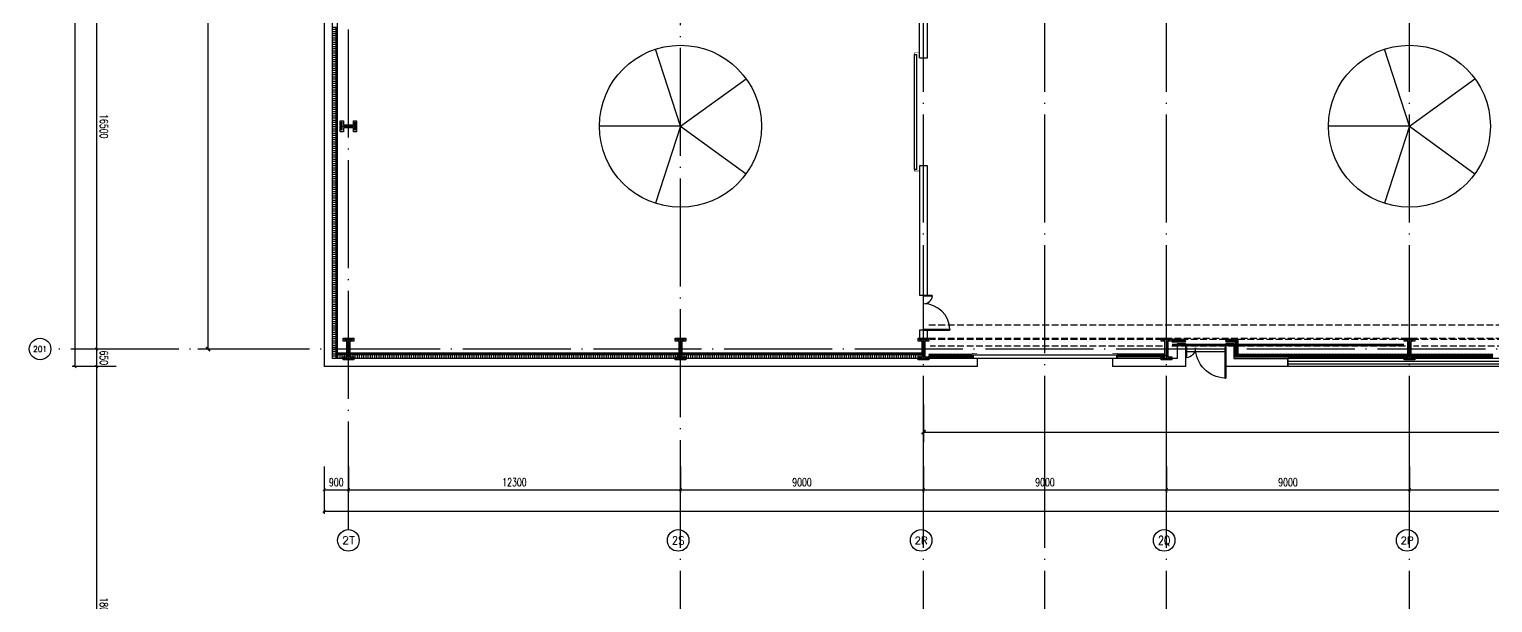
# Model space of a CAD drawing. Extents: x -555607 to 460190, y 498714 to 1664455.
# Drawn here: x -296975 to -242769, y 630673 to 651913 of the extents above; entities that cross this region are included whole.
import ezdxf
from ezdxf.enums import TextEntityAlignment as Align

# ---------------------------------------------------------------- set-up
doc = ezdxf.new("R2010")
doc.units = 0
doc.header["$LTSCALE"] = 1000
doc.header["$MEASUREMENT"] = 0
for name, pattern in [('10平面$0$DASH', [0.35, 0.25, -0.1]), ('CENTER', [2, 1.25, -0.25, 0.25, -0.25]), ('DASH', [0.35, 0.25, -0.1]), ('DOTE', [2.42, 2, -0.2, 0.02, -0.2])]:
    doc.linetypes.add(name, pattern=pattern)
doc.layers.get('Defpoints').update_dxf_attribs({"color": 210})
for name, color, linetype in [('10平面$0$WINDOW', 8, 'Continuous'), ('99平面图例外参$0$A-HATCH-2', 251, 'Continuous'), ('A-AXIS-D', 1, 'Continuous'), ('A-AXIS-DOTE', 14, 'DOTE'), ('A-AXIS-DP', 126, 'Continuous'), ('A-HATCH-2', 251, 'Continuous'), ('A-HRAIL', 250, 'Continuous'), ('A-LIN-V', 9, 'Continuous'), ('A-SFCE', 30, 'Continuous'), ('A-WINDOW', 8, 'Continuous'), ('AS-COLN', 6, 'Continuous'), ('AS-WALL', 40, 'Continuous'), ('TH_DIM', 3, 'Continuous'), ('建-窗', 8, 'Continuous')]:
    doc.layers.add(name, color=color, linetype=linetype)
doc.layers.add('柱间支撑', color=6, linetype='CENTER', lineweight=0)
doc.styles.add('_TCH_AXIS', font='COMPLEX', dxfattribs={"bigfont": 'GBCBIG'})
doc.styles.add('_TCH_DIM_T3', font='SIMPLEX', dxfattribs={"width": 0.705882, "bigfont": 'GBCBIG'})
doc.styles.add('图框宋体', font='', dxfattribs={"width": 0.75})
doc.styles.get('图框宋体').set_extended_font_data('SimSun')
doc.dimstyles.new('_TCH_ARCH&&100', dxfattribs={"dimtxt": 297.5, "dimasz": 100, "dimexe": 100, "dimexo": 100, "dimgap": 126.25, "dimtad": 1, "dimdec": 0, "dimzin": 0, "dimdsep": 46, "dimtxsty": '_TCH_DIM_T3', "dimblk": 'ARCHTICK', "dimcen": 0.09, "dimclrt": 7, "dimazin": 2, "dimtfac": 1, "dimtdec": 0, "dimtix": 1, "dimtmove": 2, "dimatfit": 3, "dimfxl": 100, "dimtolj": 1, "dimtzin": 0, "dimarcsym": 0})
doc.dimstyles.new('_TCH_ARCH&&150', dxfattribs={"dimtxt": 446.25, "dimasz": 150, "dimexe": 375, "dimexo": 450, "dimgap": 150, "dimtad": 1, "dimdec": 0, "dimzin": 0, "dimdsep": 46, "dimtxsty": '_TCH_DIM_T3', "dimblk": 'ARCHTICK', "dimcen": 0.09, "dimclrt": 7, "dimazin": 2, "dimtfac": 1, "dimtdec": 0, "dimtix": 1, "dimtmove": 2, "dimatfit": 3, "dimfxl": 1, "dimtolj": 1, "dimtzin": 0, "dimarcsym": 0})

# ---------------------------------------------------------------- blocks, each defined once
blk = doc.blocks.new('WINDOW2DLIB$DYNSTYLE$00000005')
at = {"color": 0}
for points in [[(-0.5, 0.5), (-0.5, -0.5)], [(-0.5, 0.5), (0.5, 0.5)], [(0.5, -0.5), (0.5, 0.5)], [(0.5, 0.1667), (-0.5, 0.1667)], [(0.5, -0.1667), (-0.5, -0.1667)], [(-0.5, -0.5), (0.5, -0.5)]]:
    blk.add_lwpolyline(points, dxfattribs=at)
blk = doc.blocks.new('10平面$0$$DorLib2D$00000126')
at = {"color": 0, "linetype": 'Continuous'}
for p, q in [((-0.532, 0.5), (-0.532, 0.9)), ((0.532, 0.9), (0.532, 0.5))]:
    blk.add_line(p, q, dxfattribs=at)
at = {"color": 0, "linetype": '10平面$0$DASH'}
for p, q in [((-0.532, 0.9), (0.532, 0.9)), ((-0.532, 0.5), (0.532, 0.5))]:
    blk.add_line(p, q, dxfattribs=at)
blk = doc.blocks.new('DOOR2DLIB$SYSLIB$00000123')
at = {"color": 0}
for p, q in [((0.475, -0.001), (0.475, 0.752)), ((0.475, 0.752), (0.5, 0.752)), ((0.5, -0.001), (0.5, 0.752)), ((-0.5, 0), (-0.5, 0.252)), ((-0.475, 0.252), (-0.5, 0.252)), ((-0.475, 0), (-0.475, 0.252)), ((-0.475, 0), (-0.5, 0)), ((0.475, -0.001), (0.5, -0.001))]:
    blk.add_line(p, q, dxfattribs=at)
for centre, radius, start, end in [((0.505, -0.002), 0.755, 92.2493, 179.7238), ((-0.501, 0.003), 0.251, 359.7899, 84.0974)]:
    blk.add_arc(centre, radius, start, end, dxfattribs=at)
blk = doc.blocks.new('42343243')
at = {"layer": '10平面$0$WINDOW'}
blk.add_line((-252654, 1222620), (-254154, 1222620), dxfattribs=at)
at = {"layer": 'AS-WALL'}
for p, q in [((-254154, 1223170), (-256854, 1223170)), ((-256854, 1222870), (-256854, 1223170)), ((-254154, 1222620), (-254154, 1223170)), ((-250354, 1223170), (-252654, 1223170)), ((-252654, 1222620), (-252654, 1223170)), ((-250354, 1222870), (-250354, 1223170)), ((-254454, 1222870), (-256854, 1222870)), ((-254454, 1222320), (-254454, 1222870)), ((-254154, 1222320), (-254154, 1222620)), ((-252654, 1222620), (-252654, 1222320)), ((-252354, 1222870), (-250354, 1222870)), ((-252354, 1222320), (-252354, 1222870)), ((-254454, 1222320), (-254154, 1222320)), ((-252654, 1222320), (-252354, 1222320))]:
    blk.add_line(p, q, dxfattribs=at)
at = {"layer": '10平面$0$WINDOW', "zscale": 300}
for name, p, xscale, yscale, rotation in [('DOOR2DLIB$SYSLIB$00000123', (-253404, 1222470), -1500, -1500, 179.9999999999555), ('10平面$0$$DorLib2D$00000126', (-259354, 1223020), 5000, 300, 179.9999999999992)]:
    blk.add_blockref(name, p, dxfattribs=dict(at, xscale=xscale, yscale=yscale, rotation=rotation))
at = {"layer": '建-窗', "xscale": -20900, "yscale": -300, "zscale": 300, "rotation": 359.9999999994902}
blk.add_blockref('WINDOW2DLIB$DYNSTYLE$00000005', (-239904, 1223020), dxfattribs=at)
blk = doc.blocks.new('w4324324')
at = {"layer": 'A-HATCH-2', "color": 250}
for q in [(-1694760, 686605), (-1697614, 684532), (-1691907, 684532), (-1696524, 681178), (-1692997, 681178)]:
    blk.add_line((-1694760, 683605), q, dxfattribs=at)
blk.add_circle((-1694760, 683605), 3000, dxfattribs=at)
blk = doc.blocks.new('ner546')
at = {"layer": 'A-LIN-V'}
for p in [(565280, 70256), (565280, 43256)]:
    blk.add_blockref('w4324324', p, dxfattribs=at)
blk = doc.blocks.new('23124232432')
at = {"layer": '柱间支撑', "color": 250, "const_width": 100}
blk.add_lwpolyline([(-246054, 640220), (-254654, 640220)], dxfattribs=at)
blk = doc.blocks.new('nt66')
at = {"layer": 'A-HATCH-2'}
blk.add_lwpolyline([(-195840, 766870), (-195440, 766870), (-195440, 766758), (-195586, 766758), (-195586, 766182), (-195440, 766182), (-195440, 766070), (-195840, 766070), (-195840, 766182), (-195694, 766182), (-195694, 766758), (-195840, 766758)], close=True, dxfattribs=at)
at = {"layer": 'AS-COLN'}
blk.add_lwpolyline([(-195790, 766820), (-195490, 766820), (-195490, 766808), (-195636, 766808), (-195636, 766132), (-195490, 766132), (-195490, 766120), (-195790, 766120), (-195790, 766132), (-195644, 766132), (-195644, 766808), (-195790, 766808)], close=True, dxfattribs=at)
blk = doc.blocks.new('342343243')
at = {"layer": 'A-AXIS-DP', "color": 5}
blk.add_lwpolyline([(-155704, 832070), (-155404, 832070), (-155404, 832058), (-155550, 832058), (-155550, 831582), (-155404, 831582), (-155404, 831570), (-155704, 831570), (-155704, 831582), (-155558, 831582), (-155558, 832058), (-155704, 832058), (-155704, 832070)], close=True, dxfattribs=at)
at = {"layer": 'A-HATCH-2'}
blk.add_lwpolyline([(-155754, 832120), (-155354, 832120), (-155354, 832008), (-155500, 832008), (-155500, 831632), (-155354, 831632), (-155354, 831520), (-155754, 831520), (-155754, 831632), (-155608, 831632), (-155608, 832008), (-155754, 832008)], close=True, dxfattribs=at)
blk = doc.blocks.new('_ArchTick')
at = {"color": 0, "linetype": 'ByBlock', "const_width": 0.4}
blk.add_lwpolyline([(-0.5, -0.5), (0.5, 0.5)], dxfattribs=at)
blk = doc.blocks.new('*D130')
at = {"layer": 'A-AXIS-D', "color": 0, "lineweight": -2, "transparency": 16777216}
for p, q in [((-293860, 723220), (-295383, 723220)), ((-295283, 723220), (-295283, 639420)), ((-293860, 639420), (-295383, 639420))]:
    blk.add_line(p, q, dxfattribs=at)
at = {"layer": 'Defpoints', "color": 0, "transparency": 16777216}
for p in [(-293760, 723220), (-295283, 639420), (-293760, 639420)]:
    blk.add_point(p, dxfattribs=at)
at = {"layer": 'A-AXIS-D', "color": 0, "lineweight": -2, "transparency": 16777216, "xscale": 100, "yscale": 100, "zscale": 100}
for p, rotation in [((-295283, 723220), 90), ((-295283, 639420), 270)]:
    blk.add_blockref('_ArchTick', p, dxfattribs=dict(at, rotation=rotation))
at = {"layer": 'A-AXIS-D', "color": 7, "transparency": 16777216, "insert": (-295008, 681320), "char_height": 297.5, "attachment_point": 5, "rotation": 270, "style": '_TCH_DIM_T3'}
blk.add_mtext('\\A1;83800', dxfattribs=at)
blk = doc.blocks.new('*D153')
at = {"layer": 'A-AXIS-D', "color": 0, "lineweight": -2, "transparency": 16777216}
for p, q in [((-286054, 635620), (-286054, 633960)), ((-128054, 635620), (-128054, 633960)), ((-286054, 634060), (-128054, 634060))]:
    blk.add_line(p, q, dxfattribs=at)
at = {"layer": 'Defpoints', "color": 0, "transparency": 16777216}
for p in [(-286054, 635720), (-128054, 635720), (-128054, 634060)]:
    blk.add_point(p, dxfattribs=at)
at = {"layer": 'A-AXIS-D', "color": 0, "lineweight": -2, "transparency": 16777216, "xscale": 100, "yscale": 100, "zscale": 100, "rotation": 180}
blk.add_blockref('_ArchTick', (-286054, 634060), dxfattribs=at)
at = {"layer": 'A-AXIS-D', "color": 0, "lineweight": -2, "transparency": 16777216, "xscale": 100, "yscale": 100, "zscale": 100}
blk.add_blockref('_ArchTick', (-128054, 634060), dxfattribs=at)
at = {"layer": 'A-AXIS-D', "color": 7, "transparency": 16777216, "insert": (-207054, 634335), "char_height": 297.5, "attachment_point": 5, "style": '_TCH_DIM_T3'}
blk.add_mtext('\\A1;158000', dxfattribs=at)
blk = doc.blocks.new('*D229')
at = {"layer": 'A-AXIS-D', "color": 0, "lineweight": -2, "transparency": 16777216}
for p, q in [((-286054, 635720), (-286054, 634760)), ((-285154, 635720), (-285154, 634760)), ((-286054, 634860), (-285154, 634860))]:
    blk.add_line(p, q, dxfattribs=at)
at = {"layer": 'Defpoints', "color": 0, "transparency": 16777216}
for p in [(-286054, 635820), (-285154, 635820), (-285154, 634860)]:
    blk.add_point(p, dxfattribs=at)
at = {"layer": 'A-AXIS-D', "color": 0, "lineweight": -2, "transparency": 16777216, "xscale": 100, "yscale": 100, "zscale": 100, "rotation": 180}
blk.add_blockref('_ArchTick', (-286054, 634860), dxfattribs=at)
at = {"layer": 'A-AXIS-D', "color": 0, "lineweight": -2, "transparency": 16777216, "xscale": 100, "yscale": 100, "zscale": 100}
blk.add_blockref('_ArchTick', (-285154, 634860), dxfattribs=at)
at = {"layer": 'A-AXIS-D', "color": 7, "transparency": 16777216, "insert": (-285604, 635135), "char_height": 297.5, "attachment_point": 5, "style": '_TCH_DIM_T3'}
blk.add_mtext('\\A1;900', dxfattribs=at)
blk = doc.blocks.new('*D230')
at = {"layer": 'A-AXIS-D', "color": 0, "lineweight": -2, "transparency": 16777216}
for p, q in [((-285154, 635720), (-285154, 634760)), ((-272854, 635720), (-272854, 634760)), ((-285154, 634860), (-272854, 634860))]:
    blk.add_line(p, q, dxfattribs=at)
at = {"layer": 'Defpoints', "color": 0, "transparency": 16777216}
for p in [(-285154, 635820), (-272854, 635820), (-272854, 634860)]:
    blk.add_point(p, dxfattribs=at)
at = {"layer": 'A-AXIS-D', "color": 0, "lineweight": -2, "transparency": 16777216, "xscale": 100, "yscale": 100, "zscale": 100, "rotation": 180}
blk.add_blockref('_ArchTick', (-285154, 634860), dxfattribs=at)
at = {"layer": 'A-AXIS-D', "color": 0, "lineweight": -2, "transparency": 16777216, "xscale": 100, "yscale": 100, "zscale": 100}
blk.add_blockref('_ArchTick', (-272854, 634860), dxfattribs=at)
at = {"layer": 'A-AXIS-D', "color": 7, "transparency": 16777216, "insert": (-279004, 635135), "char_height": 297.5, "attachment_point": 5, "style": '_TCH_DIM_T3'}
blk.add_mtext('\\A1;12300', dxfattribs=at)
blk = doc.blocks.new('*D231')
at = {"layer": 'A-AXIS-D', "color": 0, "lineweight": -2, "transparency": 16777216}
for p, q in [((-272854, 635720), (-272854, 634760)), ((-263854, 635720), (-263854, 634760)), ((-272854, 634860), (-263854, 634860))]:
    blk.add_line(p, q, dxfattribs=at)
at = {"layer": 'Defpoints', "color": 0, "transparency": 16777216}
for p in [(-272854, 635820), (-263854, 635820), (-263854, 634860)]:
    blk.add_point(p, dxfattribs=at)
at = {"layer": 'A-AXIS-D', "color": 0, "lineweight": -2, "transparency": 16777216, "xscale": 100, "yscale": 100, "zscale": 100, "rotation": 180}
blk.add_blockref('_ArchTick', (-272854, 634860), dxfattribs=at)
at = {"layer": 'A-AXIS-D', "color": 0, "lineweight": -2, "transparency": 16777216, "xscale": 100, "yscale": 100, "zscale": 100}
blk.add_blockref('_ArchTick', (-263854, 634860), dxfattribs=at)
at = {"layer": 'A-AXIS-D', "color": 7, "transparency": 16777216, "insert": (-268354, 635135), "char_height": 297.5, "attachment_point": 5, "style": '_TCH_DIM_T3'}
blk.add_mtext('\\A1;9000', dxfattribs=at)
blk = doc.blocks.new('*D232')
at = {"layer": 'A-AXIS-D', "color": 0, "lineweight": -2, "transparency": 16777216}
for p, q in [((-263854, 635720), (-263854, 634760)), ((-254854, 635720), (-254854, 634760)), ((-263854, 634860), (-254854, 634860))]:
    blk.add_line(p, q, dxfattribs=at)
at = {"layer": 'Defpoints', "color": 0, "transparency": 16777216}
for p in [(-263854, 635820), (-254854, 635820), (-254854, 634860)]:
    blk.add_point(p, dxfattribs=at)
at = {"layer": 'A-AXIS-D', "color": 0, "lineweight": -2, "transparency": 16777216, "xscale": 100, "yscale": 100, "zscale": 100, "rotation": 180}
blk.add_blockref('_ArchTick', (-263854, 634860), dxfattribs=at)
at = {"layer": 'A-AXIS-D', "color": 0, "lineweight": -2, "transparency": 16777216, "xscale": 100, "yscale": 100, "zscale": 100}
blk.add_blockref('_ArchTick', (-254854, 634860), dxfattribs=at)
at = {"layer": 'A-AXIS-D', "color": 7, "transparency": 16777216, "insert": (-259354, 635135), "char_height": 297.5, "attachment_point": 5, "style": '_TCH_DIM_T3'}
blk.add_mtext('\\A1;9000', dxfattribs=at)
blk = doc.blocks.new('*D233')
at = {"layer": 'A-AXIS-D', "color": 0, "lineweight": -2, "transparency": 16777216}
for p, q in [((-254854, 635720), (-254854, 634760)), ((-245854, 635720), (-245854, 634760)), ((-254854, 634860), (-245854, 634860))]:
    blk.add_line(p, q, dxfattribs=at)
at = {"layer": 'Defpoints', "color": 0, "transparency": 16777216}
for p in [(-254854, 635820), (-245854, 635820), (-245854, 634860)]:
    blk.add_point(p, dxfattribs=at)
at = {"layer": 'A-AXIS-D', "color": 0, "lineweight": -2, "transparency": 16777216, "xscale": 100, "yscale": 100, "zscale": 100, "rotation": 180}
blk.add_blockref('_ArchTick', (-254854, 634860), dxfattribs=at)
at = {"layer": 'A-AXIS-D', "color": 0, "lineweight": -2, "transparency": 16777216, "xscale": 100, "yscale": 100, "zscale": 100}
blk.add_blockref('_ArchTick', (-245854, 634860), dxfattribs=at)
at = {"layer": 'A-AXIS-D', "color": 7, "transparency": 16777216, "insert": (-250354, 635135), "char_height": 297.5, "attachment_point": 5, "style": '_TCH_DIM_T3'}
blk.add_mtext('\\A1;9000', dxfattribs=at)
blk = doc.blocks.new('*D234')
at = {"layer": 'A-AXIS-D', "color": 0, "lineweight": -2, "transparency": 16777216}
for p, q in [((-245854, 635720), (-245854, 634760)), ((-236854, 635720), (-236854, 634760)), ((-245854, 634860), (-236854, 634860))]:
    blk.add_line(p, q, dxfattribs=at)
at = {"layer": 'Defpoints', "color": 0, "transparency": 16777216}
for p in [(-245854, 635820), (-236854, 635820), (-236854, 634860)]:
    blk.add_point(p, dxfattribs=at)
at = {"layer": 'A-AXIS-D', "color": 0, "lineweight": -2, "transparency": 16777216, "xscale": 100, "yscale": 100, "zscale": 100, "rotation": 180}
blk.add_blockref('_ArchTick', (-245854, 634860), dxfattribs=at)
at = {"layer": 'A-AXIS-D', "color": 0, "lineweight": -2, "transparency": 16777216, "xscale": 100, "yscale": 100, "zscale": 100}
blk.add_blockref('_ArchTick', (-236854, 634860), dxfattribs=at)
at = {"layer": 'A-AXIS-D', "color": 7, "transparency": 16777216, "insert": (-241354, 635135), "char_height": 297.5, "attachment_point": 5, "style": '_TCH_DIM_T3'}
blk.add_mtext('\\A1;9000', dxfattribs=at)
blk = doc.blocks.new('*D298')
at = {"layer": 'A-AXIS-D', "color": 0, "lineweight": -2, "transparency": 16777216}
for p, q in [((-293760, 639420), (-294583, 639420)), ((-294483, 639420), (-294483, 621420)), ((-293760, 621420), (-294583, 621420))]:
    blk.add_line(p, q, dxfattribs=at)
at = {"layer": 'Defpoints', "color": 0, "transparency": 16777216}
for p in [(-293660, 639420), (-294483, 621420), (-293660, 621420)]:
    blk.add_point(p, dxfattribs=at)
at = {"layer": 'A-AXIS-D', "color": 0, "lineweight": -2, "transparency": 16777216, "xscale": 100, "yscale": 100, "zscale": 100}
for p, rotation in [((-294483, 639420), 90), ((-294483, 621420), 270)]:
    blk.add_blockref('_ArchTick', p, dxfattribs=dict(at, rotation=rotation))
at = {"layer": 'A-AXIS-D', "color": 7, "transparency": 16777216, "insert": (-294208, 630420), "char_height": 297.5, "attachment_point": 5, "rotation": 270, "style": '_TCH_DIM_T3'}
blk.add_mtext('\\A1;18000', dxfattribs=at)
blk = doc.blocks.new('*D299')
at = {"layer": 'A-AXIS-D', "color": 0, "lineweight": -2, "transparency": 16777216}
for p, q in [((-293760, 640070), (-294583, 640070)), ((-294483, 640070), (-294483, 639420)), ((-293760, 639420), (-294583, 639420))]:
    blk.add_line(p, q, dxfattribs=at)
at = {"layer": 'Defpoints', "color": 0, "transparency": 16777216}
for p in [(-293660, 640070), (-294483, 639420), (-293660, 639420)]:
    blk.add_point(p, dxfattribs=at)
at = {"layer": 'A-AXIS-D', "color": 0, "lineweight": -2, "transparency": 16777216, "xscale": 100, "yscale": 100, "zscale": 100}
for p, rotation in [((-294483, 640070), 90), ((-294483, 639420), 270)]:
    blk.add_blockref('_ArchTick', p, dxfattribs=dict(at, rotation=rotation))
at = {"layer": 'A-AXIS-D', "color": 7, "transparency": 16777216, "insert": (-294208, 639745), "char_height": 297.5, "attachment_point": 5, "rotation": 270, "style": '_TCH_DIM_T3'}
blk.add_mtext('\\A1;650', dxfattribs=at)
blk = doc.blocks.new('*D300')
at = {"layer": 'A-AXIS-D', "color": 0, "lineweight": -2, "transparency": 16777216}
for p, q in [((-293760, 656570), (-294583, 656570)), ((-294483, 656570), (-294483, 640070)), ((-293760, 640070), (-294583, 640070))]:
    blk.add_line(p, q, dxfattribs=at)
at = {"layer": 'Defpoints', "color": 0, "transparency": 16777216}
for p in [(-293660, 656570), (-294483, 640070), (-293660, 640070)]:
    blk.add_point(p, dxfattribs=at)
at = {"layer": 'A-AXIS-D', "color": 0, "lineweight": -2, "transparency": 16777216, "xscale": 100, "yscale": 100, "zscale": 100}
for p, rotation in [((-294483, 656570), 90), ((-294483, 640070), 270)]:
    blk.add_blockref('_ArchTick', p, dxfattribs=dict(at, rotation=rotation))
at = {"layer": 'A-AXIS-D', "color": 7, "transparency": 16777216, "insert": (-294208, 648320), "char_height": 297.5, "attachment_point": 5, "rotation": 270, "style": '_TCH_DIM_T3'}
blk.add_mtext('\\A1;16500', dxfattribs=at)
blk = doc.blocks.new('3333')
at = {"layer": 'A-SFCE', "color": 250, "const_width": 20}
blk.add_lwpolyline([(-227064, 766320), (-227064, 766510), (-227244, 766510), (-227244, 766320)], dxfattribs=at)
blk = doc.blocks.new('99平面图例外参$0$$LinePat$填挖边坡')
at = {"color": 0}
for p, q in [((0, 0), (0, -1500)), ((300, 0), (300, -600))]:
    blk.add_line(p, q, dxfattribs=at)
at = {"layer": 'Defpoints', "color": 0}
blk.add_point((600, 0), dxfattribs=at)
blk = doc.blocks.new('99平面图例外参$0$$LinePat$圆环')
for points in [[(0, 150), (300, 150)], [(0, 0), (300, 0)], [(0, -150), (300, -150)]]:
    blk.add_lwpolyline(points)
at = {"color": 0}
blk.add_circle((150, 0), 150, dxfattribs=at)
blk = doc.blocks.new('*D615')
at = {"layer": 'Defpoints', "color": 0, "transparency": 16777216}
for p in [(-290351, 689570), (-287290, 689570), (-287290, 640070)]:
    blk.add_point(p, dxfattribs=at)
at = {"layer": 'TH_DIM', "color": 0, "lineweight": -2, "transparency": 16777216}
for p, q in [((-287740, 689570), (-290726, 689570)), ((-290351, 640070), (-290351, 689570)), ((-287740, 640070), (-290726, 640070))]:
    blk.add_line(p, q, dxfattribs=at)
at = {"layer": 'TH_DIM', "color": 0, "lineweight": -2, "transparency": 16777216, "xscale": 150, "yscale": 150, "zscale": 150}
for p, rotation in [((-290351, 689570), 90), ((-290351, 640070), 270)]:
    blk.add_blockref('_ArchTick', p, dxfattribs=dict(at, rotation=rotation))
at = {"layer": 'TH_DIM', "color": 7, "transparency": 16777216, "insert": (-290799, 664820), "char_height": 446.25, "attachment_point": 5, "rotation": 90, "style": '图框宋体'}
blk.add_mtext('\\A1;本侧201轴至204轴储烟仓以下开窗(门)面积共计:27.7平方', dxfattribs=at)
blk = doc.blocks.new('*D616')
at = {"layer": 'Defpoints', "color": 0, "transparency": 16777216}
for p in [(-263854, 638462), (-128854, 638462), (-128854, 636993)]:
    blk.add_point(p, dxfattribs=at)
at = {"layer": 'TH_DIM', "color": 0, "lineweight": -2, "transparency": 16777216}
for p, q in [((-263854, 638012), (-263854, 636618)), ((-128854, 638012), (-128854, 636618)), ((-263854, 636993), (-128854, 636993))]:
    blk.add_line(p, q, dxfattribs=at)
at = {"layer": 'TH_DIM', "color": 0, "lineweight": -2, "transparency": 16777216, "xscale": 150, "yscale": 150, "zscale": 150, "rotation": 180}
blk.add_blockref('_ArchTick', (-263854, 636993), dxfattribs=at)
at = {"layer": 'TH_DIM', "color": 0, "lineweight": -2, "transparency": 16777216, "xscale": 150, "yscale": 150, "zscale": 150}
blk.add_blockref('_ArchTick', (-128854, 636993), dxfattribs=at)
at = {"layer": 'TH_DIM', "color": 7, "transparency": 16777216, "insert": (-196354, 637441), "char_height": 446.25, "attachment_point": 5, "style": '图框宋体'}
blk.add_mtext('\\A1;本侧2R轴至2A轴储烟仓以下开窗(门)面积共计:37.31平方', dxfattribs=at)

msp = doc.modelspace()

# ---------------------------------------------------------------- linework, layer by layer
at = {"layer": 'A-AXIS-D'}
for centre in [(-296575.4, 640071.1), (-285154.2, 632981.1), (-272939.1, 632981.1), (-263939.1, 632981.1), (-254939.1, 632981.1), (-245939.1, 632981.1)]:
    msp.add_circle(centre, 400, dxfattribs=at)
at = {"layer": 'A-AXIS-DOTE', "color": 250, "ltscale": 2}
for p, q in [((-285154.2, 633381.1), (-285154.2, 728970)), ((-272854.2, 540740), (-272854.2, 728870)), ((-263854.2, 635071.1), (-263854.2, 728870)), ((-259354.2, 635071.1), (-259354.2, 728870)), ((-254854.2, 635071.1), (-254854.2, 728870)), ((-245854.2, 635071.1), (-245854.2, 728870)), ((-122040, 640070), (-296250, 640070)), ((-263854.2, 540740), (-263854.2, 637259.3)), ((-259354.2, 540740), (-259354.2, 637259.3)), ((-254854.2, 540740), (-254854.2, 637259.3)), ((-245854.2, 540740), (-245854.2, 637259.3))]:
    msp.add_line(p, q, dxfattribs=at)
at = {"layer": 'A-HATCH-2', "color": 250, "linetype": 'DASH'}
for p, q in [((-263654.2, 640970), (-128354.2, 640970)), ((-263654.2, 640470), (-128354.2, 640470))]:
    msp.add_line(p, q, dxfattribs=at)
at = {"layer": 'A-LIN-V', "color": 250}
for p, q in [((-285554.2, 639920), (-285554.2, 656954.2)), ((-263704.2, 642070), (-263604.2, 642070)), ((-263908.2, 639920), (-285554.2, 639920))]:
    msp.add_line(p, q, dxfattribs=at)
at = {"layer": 'A-SFCE', "color": 250, "linetype": 'DASH'}
for p, q in [((-255004.2, 640420), (-263604.2, 640420)), ((-246004.2, 640420), (-254704.2, 640420)), ((-228004.2, 640420), (-245704.2, 640420)), ((-255004.2, 640170), (-263604.2, 640170)), ((-246004.2, 640170), (-254704.2, 640170)), ((-228004.2, 640170), (-245704.2, 640170))]:
    msp.add_line(p, q, dxfattribs=at)
at = {"layer": 'AS-WALL'}
for p, q in [((-264004.2, 650850), (-264004.2, 663350)), ((-263704.2, 650850), (-263704.2, 663350)), ((-286054.2, 654570), (-286054.2, 639420)), ((-285754.2, 654570), (-285754.2, 639720)), ((-264004.2, 650850), (-263704.2, 650850)), ((-264004.2, 646850), (-264004.2, 642070)), ((-263704.2, 646850), (-264004.2, 646850)), ((-263704.2, 642070), (-263704.2, 646850)), ((-264004.2, 642070), (-263704.2, 642070)), ((-263704.2, 640770), (-264004.2, 640770)), ((-264004.2, 640770), (-264004.2, 640420)), ((-263704.2, 640420), (-263704.2, 640770)), ((-264004.2, 640420), (-263704.2, 640420)), ((-261854.2, 639720), (-285754.2, 639720)), ((-261854.2, 639420), (-261854.2, 639720)), ((-261854.2, 639420), (-286054.2, 639420))]:
    msp.add_line(p, q, dxfattribs=at)

# ---------------------------------------------------------------- block references
at = {"color": 250}
for p in [(-89514.2, -126400), (-77214.2, -126400), (-68214.2, -126400), (-59214.2, -126400), (-50214.2, -126400)]:
    msp.add_blockref('nt66', p, dxfattribs=at)
at = {"layer": '10平面$0$WINDOW'}
for name, p, xscale, yscale, zscale, rotation in [('10平面$0$$DorLib2D$00000126', (-264004.2, 648850), -4000, -200, 200, 269.9999999997814), ('DOOR2DLIB$SYSLIB$00000123', (-263854.2, 641420), -1300, -1300, 300, 90.00000000093462)]:
    msp.add_blockref(name, p, dxfattribs=dict(at, xscale=xscale, yscale=yscale, zscale=zscale, rotation=rotation))
at = {"layer": '99平面图例外参$0$A-HATCH-2', "color": 250, "xscale": 0.1335983163058314, "yscale": 0.1333333333333333, "zscale": 0.1333333333333333, "rotation": 270.0000000008098}
for p in [(-285554.2, 651984.3), (-285554.2, 651904.2), (-285554.2, 651824), (-285554.2, 651743.8), (-285554.2, 651663.7), (-285554.2, 651583.5), (-285554.2, 651503.4), (-285554.2, 651423.2), (-285554.2, 651343.1), (-285554.2, 651262.9), (-285554.2, 651182.7), (-285554.2, 651102.6), (-285554.2, 651022.4), (-285554.2, 650942.3), (-285554.2, 650862.1), (-285554.2, 650781.9), (-285554.2, 650701.8), (-285554.2, 650621.6), (-285554.2, 650541.5), (-285554.2, 650461.3), (-285554.2, 650381.1), (-285554.2, 650301), (-285554.2, 650220.8), (-285554.2, 650140.7), (-285554.2, 650060.5), (-285554.2, 649980.4), (-285554.2, 649900.2), (-285554.2, 649820), (-285554.2, 649739.9), (-285554.2, 649659.7), (-285554.2, 649579.6), (-285554.2, 649499.4), (-285554.2, 649419.2), (-285554.2, 649339.1), (-285554.2, 649258.9), (-285554.2, 649178.8), (-285554.2, 649098.6), (-285554.2, 649018.4), (-285554.2, 648938.3), (-285554.2, 648858.1), (-285554.2, 648778), (-285554.2, 648697.8), (-285554.2, 648617.6), (-285554.2, 648537.5), (-285554.2, 648457.3), (-285554.2, 648377.2), (-285554.2, 648297), (-285554.2, 648216.9), (-285554.2, 648136.7), (-285554.2, 648056.5), (-285554.2, 647976.4), (-285554.2, 647896.2), (-285554.2, 647816.1), (-285554.2, 647735.9), (-285554.2, 647655.7), (-285554.2, 647575.6), (-285554.2, 647495.4), (-285554.2, 647415.3), (-285554.2, 647335.1), (-285554.2, 647254.9), (-285554.2, 647174.8), (-285554.2, 647094.6), (-285554.2, 647014.5), (-285554.2, 646934.3), (-285554.2, 646854.2), (-285554.2, 646774), (-285554.2, 646693.8), (-285554.2, 646613.7), (-285554.2, 646533.5), (-285554.2, 646453.4), (-285554.2, 646373.2), (-285554.2, 646293), (-285554.2, 646212.9), (-285554.2, 646132.7), (-285554.2, 646052.6), (-285554.2, 645972.4), (-285554.2, 645892.2), (-285554.2, 645812.1), (-285554.2, 645731.9), (-285554.2, 645651.8), (-285554.2, 645571.6), (-285554.2, 645491.4), (-285554.2, 645411.3), (-285554.2, 645331.1), (-285554.2, 645251), (-285554.2, 645170.8), (-285554.2, 645090.7), (-285554.2, 645010.5), (-285554.2, 644930.3), (-285554.2, 644850.2), (-285554.2, 644770), (-285554.2, 644689.9), (-285554.2, 644609.7), (-285554.2, 644529.5), (-285554.2, 644449.4), (-285554.2, 644369.2), (-285554.2, 644289.1), (-285554.2, 644208.9), (-285554.2, 644128.7), (-285554.2, 644048.6), (-285554.2, 643968.4), (-285554.2, 643888.3), (-285554.2, 643808.1), (-285554.2, 643727.9), (-285554.2, 643647.8), (-285554.2, 643567.6), (-285554.2, 643487.5), (-285554.2, 643407.3), (-285554.2, 643327.2), (-285554.2, 643247), (-285554.2, 643166.8), (-285554.2, 643086.7), (-285554.2, 643006.5), (-285554.2, 642926.4), (-285554.2, 642846.2), (-285554.2, 642766), (-285554.2, 642685.9), (-285554.2, 642605.7), (-285554.2, 642525.6), (-285554.2, 642445.4), (-285554.2, 642365.2), (-285554.2, 642285.1), (-285554.2, 642204.9), (-285554.2, 642124.8), (-285554.2, 642044.6), (-285554.2, 641964.5), (-285554.2, 641884.3), (-285554.2, 641804.1), (-285554.2, 641724), (-285554.2, 641643.8), (-285554.2, 641563.7), (-285554.2, 641483.5), (-285554.2, 641403.3), (-285554.2, 641323.2), (-285554.2, 641243), (-285554.2, 641162.9), (-285554.2, 641082.7), (-285554.2, 641002.5), (-285554.2, 640922.4), (-285554.2, 640842.2), (-285554.2, 640762.1), (-285554.2, 640681.9), (-285554.2, 640601.7), (-285554.2, 640521.6), (-285554.2, 640441.4), (-285554.2, 640361.3), (-285554.2, 640281.1), (-285554.2, 640201), (-285554.2, 640120.8), (-285554.2, 640040.6), (-285554.2, 639960.5), (-285554.2, 639880.3), (-285554.2, 639800.2)]:
    msp.add_blockref('99平面图例外参$0$$LinePat$填挖边坡', p, dxfattribs=at)
at = {"layer": '99平面图例外参$0$A-HATCH-2', "color": 250, "xscale": 0.1336172830128488, "yscale": 0.1333333333333333, "zscale": 0.1333333333333333}
for p in [(-285554.2, 639920), (-285474, 639920), (-285393.8, 639920), (-285313.7, 639920), (-285233.5, 639920), (-285153.3, 639920), (-285073.2, 639920), (-284993, 639920), (-284912.8, 639920), (-284832.7, 639920), (-284752.5, 639920), (-284672.3, 639920), (-284592.1, 639920), (-284512, 639920), (-284431.8, 639920), (-284351.6, 639920), (-284271.5, 639920), (-284191.3, 639920), (-284111.1, 639920), (-284030.9, 639920), (-283950.8, 639920), (-283870.6, 639920), (-283790.4, 639920), (-283710.3, 639920), (-283630.1, 639920), (-283549.9, 639920), (-283469.8, 639920), (-283389.6, 639920), (-283309.4, 639920), (-283229.2, 639920), (-283149.1, 639920), (-283068.9, 639920), (-282988.7, 639920), (-282908.6, 639920), (-282828.4, 639920), (-282748.2, 639920), (-282668.1, 639920), (-282587.9, 639920), (-282507.7, 639920), (-282427.5, 639920), (-282347.4, 639920), (-282267.2, 639920), (-282187, 639920), (-282106.9, 639920), (-282026.7, 639920), (-281946.5, 639920), (-281866.3, 639920), (-281786.2, 639920), (-281706, 639920), (-281625.8, 639920), (-281545.7, 639920), (-281465.5, 639920), (-281385.3, 639920), (-281305.2, 639920), (-281225, 639920), (-281144.8, 639920), (-281064.6, 639920), (-280984.5, 639920), (-280904.3, 639920), (-280824.1, 639920), (-280744, 639920), (-280663.8, 639920), (-280583.6, 639920), (-280503.5, 639920), (-280423.3, 639920), (-280343.1, 639920), (-280262.9, 639920), (-280182.8, 639920), (-280102.6, 639920), (-280022.4, 639920), (-279942.3, 639920), (-279862.1, 639920), (-279781.9, 639920), (-279701.7, 639920), (-279621.6, 639920), (-279541.4, 639920), (-279461.2, 639920), (-279381.1, 639920), (-279300.9, 639920), (-279220.7, 639920), (-279140.6, 639920), (-279060.4, 639920), (-278980.2, 639920), (-278900, 639920), (-278819.9, 639920), (-278739.7, 639920), (-278659.5, 639920), (-278579.4, 639920), (-278499.2, 639920), (-278419, 639920), (-278338.9, 639920), (-278258.7, 639920), (-278178.5, 639920), (-278098.3, 639920), (-278018.2, 639920), (-277938, 639920), (-277857.8, 639920), (-277777.7, 639920), (-277697.5, 639920), (-277617.3, 639920), (-277537.1, 639920), (-277457, 639920), (-277376.8, 639920), (-277296.6, 639920), (-277216.5, 639920), (-277136.3, 639920), (-277056.1, 639920), (-276976, 639920), (-276895.8, 639920), (-276815.6, 639920), (-276735.4, 639920), (-276655.3, 639920), (-276575.1, 639920), (-276494.9, 639920), (-276414.8, 639920), (-276334.6, 639920), (-276254.4, 639920), (-276174.3, 639920), (-276094.1, 639920), (-276013.9, 639920), (-275933.7, 639920), (-275853.6, 639920), (-275773.4, 639920), (-275693.2, 639920), (-275613.1, 639920), (-275532.9, 639920), (-275452.7, 639920), (-275372.5, 639920), (-275292.4, 639920), (-275212.2, 639920), (-275132, 639920), (-275051.9, 639920), (-274971.7, 639920), (-274891.5, 639920), (-274811.4, 639920), (-274731.2, 639920), (-274651, 639920), (-274570.8, 639920), (-274490.7, 639920), (-274410.5, 639920), (-274330.3, 639920), (-274250.2, 639920), (-274170, 639920), (-274089.8, 639920), (-274009.7, 639920), (-273929.5, 639920), (-273849.3, 639920), (-273769.1, 639920), (-273689, 639920), (-273608.8, 639920), (-273528.6, 639920), (-273448.5, 639920), (-273368.3, 639920), (-273288.1, 639920), (-273207.9, 639920), (-273127.8, 639920), (-273047.6, 639920), (-272967.4, 639920), (-272887.3, 639920), (-272807.1, 639920), (-272726.9, 639920), (-272646.8, 639920), (-272566.6, 639920), (-272486.4, 639920), (-272406.2, 639920), (-272326.1, 639920), (-272245.9, 639920), (-272165.7, 639920), (-272085.6, 639920), (-272005.4, 639920), (-271925.2, 639920), (-271845.1, 639920), (-271764.9, 639920), (-271684.7, 639920), (-271604.5, 639920), (-271524.4, 639920), (-271444.2, 639920), (-271364, 639920), (-271283.9, 639920), (-271203.7, 639920), (-271123.5, 639920), (-271043.3, 639920), (-270963.2, 639920), (-270883, 639920), (-270802.8, 639920), (-270722.7, 639920), (-270642.5, 639920), (-270562.3, 639920), (-270482.2, 639920), (-270402, 639920), (-270321.8, 639920), (-270241.6, 639920), (-270161.5, 639920), (-270081.3, 639920), (-270001.1, 639920), (-269921, 639920), (-269840.8, 639920), (-269760.6, 639920), (-269680.5, 639920), (-269600.3, 639920), (-269520.1, 639920), (-269439.9, 639920), (-269359.8, 639920), (-269279.6, 639920), (-269199.4, 639920), (-269119.3, 639920), (-269039.1, 639920), (-268958.9, 639920), (-268878.7, 639920), (-268798.6, 639920), (-268718.4, 639920), (-268638.2, 639920), (-268558.1, 639920), (-268477.9, 639920), (-268397.7, 639920), (-268317.6, 639920), (-268237.4, 639920), (-268157.2, 639920), (-268077, 639920), (-267996.9, 639920), (-267916.7, 639920), (-267836.5, 639920), (-267756.4, 639920), (-267676.2, 639920), (-267596, 639920), (-267515.9, 639920), (-267435.7, 639920), (-267355.5, 639920), (-267275.3, 639920), (-267195.2, 639920), (-267115, 639920), (-267034.8, 639920), (-266954.7, 639920), (-266874.5, 639920), (-266794.3, 639920), (-266714.1, 639920), (-266634, 639920), (-266553.8, 639920), (-266473.6, 639920), (-266393.5, 639920), (-266313.3, 639920), (-266233.1, 639920), (-266153, 639920), (-266072.8, 639920), (-265992.6, 639920), (-265912.4, 639920), (-265832.3, 639920), (-265752.1, 639920), (-265671.9, 639920), (-265591.8, 639920), (-265511.6, 639920), (-265431.4, 639920), (-265351.3, 639920), (-265271.1, 639920), (-265190.9, 639920), (-265110.7, 639920), (-265030.6, 639920), (-264950.4, 639920), (-264870.2, 639920), (-264790.1, 639920), (-264709.9, 639920), (-264629.7, 639920), (-264549.5, 639920), (-264469.4, 639920), (-264389.2, 639920), (-264309, 639920), (-264228.9, 639920), (-264148.7, 639920), (-264068.5, 639920), (-263988.4, 639920)]:
    msp.add_blockref('99平面图例外参$0$$LinePat$填挖边坡', p, dxfattribs=at)
at = {"layer": 'A-AXIS-DP', "color": 250, "rotation": 270}
msp.add_blockref('342343243', (-1116974.2, 492765.8), dxfattribs=at)
at = {"layer": 'A-HRAIL', "color": 250}
for p, xscale, yscale, zscale, rotation in [((-254554.2, 640370), 0.3333327848855343, 0.3333327848855343, 0.3333327848855343, 180), ((-254454.2, 640370), 0.3333327848855343, 0.3333327848855343, 0.3333327848855343, 180), ((-254354.2, 640370), 0.3333327848855343, 0.3333327848855343, 0.3333327848855343, 180), ((-254254.2, 640370), 0.3333327848855343, 0.3333327848855343, 0.3333327848855343, 180), ((-254154.2, 640370), 0.3333327848855343, 0.3333327848855343, 0.3333327848855343, 180), ((-252541.7, 640370), 0.3749999998826196, 0.3333333333111111, 0.3333333333111111, 180), ((-252429.2, 640370), 0.3749999998826196, 0.3333333333111111, 0.3333333333111111, 180), ((-252316.7, 640370), 0.3749999998826196, 0.3333333333111111, 0.3333333333111111, 180), ((-252204.2, 640370), 0.3749999998826196, 0.3333333333111111, 0.3333333333111111, 180), ((-252254.2, 640420), 0.3611111226889233, 0.3333333333111111, 0.3333333333111111, 270), ((-252254.2, 640311.7), 0.3611111226889233, 0.3333333333111111, 0.3333333333111111, 270), ((-252254.2, 640203.3), 0.3611111226889233, 0.3333333333111111, 0.3333333333111111, 270), ((-263654.2, 639826), -0.3355865542302804, 0.3333333333111111, 0.3333333333111111, 180), ((-263553.5, 639826), -0.3355865542302804, 0.3333333333111111, 0.3333333333111111, 180), ((-263452.8, 639826), -0.3355865542302804, 0.3333333333111111, 0.3333333333111111, 180), ((-263352.2, 639826), -0.3355865542302804, 0.3333333333111111, 0.3333333333111111, 180), ((-263251.5, 639826), -0.3355865542302804, 0.3333333333111111, 0.3333333333111111, 180), ((-263150.8, 639826), -0.3355865542302804, 0.3333333333111111, 0.3333333333111111, 180), ((-263050.1, 639826), -0.3355865542302804, 0.3333333333111111, 0.3333333333111111, 180), ((-262949.5, 639826), -0.3355865542302804, 0.3333333333111111, 0.3333333333111111, 180), ((-262848.8, 639826), -0.3355865542302804, 0.3333333333111111, 0.3333333333111111, 180), ((-262748.1, 639826), -0.3355865542302804, 0.3333333333111111, 0.3333333333111111, 180), ((-262647.4, 639826), -0.3355865542302804, 0.3333333333111111, 0.3333333333111111, 180), ((-262546.7, 639826), -0.3355865542302804, 0.3333333333111111, 0.3333333333111111, 180), ((-262446.1, 639826), -0.3355865542302804, 0.3333333333111111, 0.3333333333111111, 180), ((-262345.4, 639826), -0.3355865542302804, 0.3333333333111111, 0.3333333333111111, 180), ((-262244.7, 639826), -0.3355865542302804, 0.3333333333111111, 0.3333333333111111, 180), ((-262144, 639826), -0.3355865542302804, 0.3333333333111111, 0.3333333333111111, 180), ((-256561.7, 639826), 0.344473774357088, 0.3333333333111111, 0.3333333333111111, 180.000000000205), ((-256458.3, 639826), 0.344473774357088, 0.3333333333111111, 0.3333333333111111, 180.000000000205), ((-256355, 639826), 0.344473774357088, 0.3333333333111111, 0.3333333333111111, 180.000000000205), ((-256251.6, 639826), 0.344473774357088, 0.3333333333111111, 0.3333333333111111, 180.000000000205), ((-256148.3, 639826), 0.344473774357088, 0.3333333333111111, 0.3333333333111111, 180.000000000205), ((-256044.9, 639826), 0.344473774357088, 0.3333333333111111, 0.3333333333111111, 180.000000000205), ((-255941.6, 639826), 0.344473774357088, 0.3333333333111111, 0.3333333333111111, 180.000000000205), ((-255838.3, 639826), 0.344473774357088, 0.3333333333111111, 0.3333333333111111, 180.000000000205), ((-255734.9, 639826), 0.344473774357088, 0.3333333333111111, 0.3333333333111111, 180.000000000205), ((-255631.6, 639826), 0.344473774357088, 0.3333333333111111, 0.3333333333111111, 180.000000000205), ((-255528.2, 639826), 0.344473774357088, 0.3333333333111111, 0.3333333333111111, 180.000000000205), ((-255424.9, 639826), 0.344473774357088, 0.3333333333111111, 0.3333333333111111, 180.000000000205), ((-255321.6, 639826), 0.344473774357088, 0.3333333333111111, 0.3333333333111111, 180.000000000205), ((-255218.2, 639826), 0.344473774357088, 0.3333333333111111, 0.3333333333111111, 180.000000000205), ((-255114.9, 639826), 0.344473774357088, 0.3333333333111111, 0.3333333333111111, 180.000000000205), ((-255011.5, 639826), 0.344473774357088, 0.3333333333111111, 0.3333333333111111, 180.000000000205), ((-254908.2, 639826), 0.344473774357088, 0.3333333333111111, 0.3333333333111111, 180.000000000205), ((-252254.2, 640095), 0.3611111226889233, 0.3333333333111111, 0.3333333333111111, 270), ((-252254.2, 639986.7), 0.3611111226889233, 0.3333333333111111, 0.3333333333111111, 270), ((-252254.2, 639878.3), 0.3611111226889233, 0.3333333333111111, 0.3333333333111111, 270), ((-252304.2, 639826), -0.338412741900589, 0.3333333333111111, 0.3333333333111111, 180), ((-252202.7, 639826), -0.338412741900589, 0.3333333333111111, 0.3333333333111111, 180), ((-252101.1, 639826), -0.338412741900589, 0.3333333333111111, 0.3333333333111111, 180), ((-251999.6, 639826), -0.338412741900589, 0.3333333333111111, 0.3333333333111111, 180), ((-251898.1, 639826), -0.338412741900589, 0.3333333333111111, 0.3333333333111111, 180), ((-251796.6, 639826), -0.338412741900589, 0.3333333333111111, 0.3333333333111111, 180), ((-251695, 639826), -0.338412741900589, 0.3333333333111111, 0.3333333333111111, 180), ((-251593.5, 639826), -0.338412741900589, 0.3333333333111111, 0.3333333333111111, 180), ((-251492, 639826), -0.338412741900589, 0.3333333333111111, 0.3333333333111111, 180), ((-251390.5, 639826), -0.338412741900589, 0.3333333333111111, 0.3333333333111111, 180), ((-251288.9, 639826), -0.338412741900589, 0.3333333333111111, 0.3333333333111111, 180), ((-251187.4, 639826), -0.338412741900589, 0.3333333333111111, 0.3333333333111111, 180), ((-251085.9, 639826), -0.338412741900589, 0.3333333333111111, 0.3333333333111111, 180), ((-250984.4, 639826), -0.338412741900589, 0.3333333333111111, 0.3333333333111111, 180), ((-250882.9, 639826), -0.338412741900589, 0.3333333333111111, 0.3333333333111111, 180), ((-250781.3, 639826), -0.338412741900589, 0.3333333333111111, 0.3333333333111111, 180), ((-250679.8, 639826), -0.338412741900589, 0.3333333333111111, 0.3333333333111111, 180), ((-250578.3, 639826), -0.338412741900589, 0.3333333333111111, 0.3333333333111111, 180), ((-250476.8, 639826), -0.338412741900589, 0.3333333333111111, 0.3333333333111111, 180), ((-250375.2, 639826), -0.338412741900589, 0.3333333333111111, 0.3333333333111111, 180), ((-250273.7, 639826), -0.338412741900589, 0.3333333333111111, 0.3333333333111111, 180), ((-250172.2, 639826), -0.338412741900589, 0.3333333333111111, 0.3333333333111111, 180), ((-250070.7, 639826), -0.338412741900589, 0.3333333333111111, 0.3333333333111111, 180), ((-249969.1, 639826), -0.338412741900589, 0.3333333333111111, 0.3333333333111111, 180), ((-249867.6, 639826), -0.338412741900589, 0.3333333333111111, 0.3333333333111111, 180), ((-249766.1, 639826), -0.338412741900589, 0.3333333333111111, 0.3333333333111111, 180), ((-249664.6, 639826), -0.338412741900589, 0.3333333333111111, 0.3333333333111111, 180), ((-249563, 639826), -0.338412741900589, 0.3333333333111111, 0.3333333333111111, 180), ((-249461.5, 639826), -0.338412741900589, 0.3333333333111111, 0.3333333333111111, 180), ((-249360, 639826), -0.338412741900589, 0.3333333333111111, 0.3333333333111111, 180), ((-249258.5, 639826), -0.338412741900589, 0.3333333333111111, 0.3333333333111111, 180), ((-249156.9, 639826), -0.338412741900589, 0.3333333333111111, 0.3333333333111111, 180), ((-249055.4, 639826), -0.338412741900589, 0.3333333333111111, 0.3333333333111111, 180), ((-248953.9, 639826), -0.338412741900589, 0.3333333333111111, 0.3333333333111111, 180), ((-248852.4, 639826), -0.338412741900589, 0.3333333333111111, 0.3333333333111111, 180), ((-248750.9, 639826), -0.338412741900589, 0.3333333333111111, 0.3333333333111111, 180), ((-248649.3, 639826), -0.338412741900589, 0.3333333333111111, 0.3333333333111111, 180), ((-248547.8, 639826), -0.338412741900589, 0.3333333333111111, 0.3333333333111111, 180), ((-248446.3, 639826), -0.338412741900589, 0.3333333333111111, 0.3333333333111111, 180), ((-248344.8, 639826), -0.338412741900589, 0.3333333333111111, 0.3333333333111111, 180), ((-248243.2, 639826), -0.338412741900589, 0.3333333333111111, 0.3333333333111111, 180), ((-248141.7, 639826), -0.338412741900589, 0.3333333333111111, 0.3333333333111111, 180), ((-248040.2, 639826), -0.338412741900589, 0.3333333333111111, 0.3333333333111111, 180), ((-247938.7, 639826), -0.338412741900589, 0.3333333333111111, 0.3333333333111111, 180), ((-247837.1, 639826), -0.338412741900589, 0.3333333333111111, 0.3333333333111111, 180), ((-247735.6, 639826), -0.338412741900589, 0.3333333333111111, 0.3333333333111111, 180), ((-247634.1, 639826), -0.338412741900589, 0.3333333333111111, 0.3333333333111111, 180), ((-247532.6, 639826), -0.338412741900589, 0.3333333333111111, 0.3333333333111111, 180), ((-247431, 639826), -0.338412741900589, 0.3333333333111111, 0.3333333333111111, 180), ((-247329.5, 639826), -0.338412741900589, 0.3333333333111111, 0.3333333333111111, 180), ((-247228, 639826), -0.338412741900589, 0.3333333333111111, 0.3333333333111111, 180), ((-247126.5, 639826), -0.338412741900589, 0.3333333333111111, 0.3333333333111111, 180), ((-247024.9, 639826), -0.338412741900589, 0.3333333333111111, 0.3333333333111111, 180), ((-246923.4, 639826), -0.338412741900589, 0.3333333333111111, 0.3333333333111111, 180), ((-246821.9, 639826), -0.338412741900589, 0.3333333333111111, 0.3333333333111111, 180), ((-246720.4, 639826), -0.338412741900589, 0.3333333333111111, 0.3333333333111111, 180), ((-246618.9, 639826), -0.338412741900589, 0.3333333333111111, 0.3333333333111111, 180), ((-246517.3, 639826), -0.338412741900589, 0.3333333333111111, 0.3333333333111111, 180), ((-246415.8, 639826), -0.338412741900589, 0.3333333333111111, 0.3333333333111111, 180), ((-246314.3, 639826), -0.338412741900589, 0.3333333333111111, 0.3333333333111111, 180), ((-246212.8, 639826), -0.338412741900589, 0.3333333333111111, 0.3333333333111111, 180), ((-246111.2, 639826), -0.338412741900589, 0.3333333333111111, 0.3333333333111111, 180), ((-246009.7, 639826), -0.338412741900589, 0.3333333333111111, 0.3333333333111111, 180), ((-245800.2, 639826), -0.3368181817957273, 0.3333333333111111, 0.3333333333111111, 180), ((-245699.1, 639826), -0.3368181817957273, 0.3333333333111111, 0.3333333333111111, 180), ((-245598.1, 639826), -0.3368181817957273, 0.3333333333111111, 0.3333333333111111, 180), ((-245497, 639826), -0.3368181817957273, 0.3333333333111111, 0.3333333333111111, 180), ((-245396, 639826), -0.3368181817957273, 0.3333333333111111, 0.3333333333111111, 180), ((-245295, 639826), -0.3368181817957273, 0.3333333333111111, 0.3333333333111111, 180), ((-245193.9, 639826), -0.3368181817957273, 0.3333333333111111, 0.3333333333111111, 180), ((-245092.9, 639826), -0.3368181817957273, 0.3333333333111111, 0.3333333333111111, 180), ((-244991.8, 639826), -0.3368181817957273, 0.3333333333111111, 0.3333333333111111, 180), ((-244890.8, 639826), -0.3368181817957273, 0.3333333333111111, 0.3333333333111111, 180), ((-244789.7, 639826), -0.3368181817957273, 0.3333333333111111, 0.3333333333111111, 180), ((-244688.7, 639826), -0.3368181817957273, 0.3333333333111111, 0.3333333333111111, 180), ((-244587.6, 639826), -0.3368181817957273, 0.3333333333111111, 0.3333333333111111, 180), ((-244486.6, 639826), -0.3368181817957273, 0.3333333333111111, 0.3333333333111111, 180), ((-244385.5, 639826), -0.3368181817957273, 0.3333333333111111, 0.3333333333111111, 180), ((-244284.5, 639826), -0.3368181817957273, 0.3333333333111111, 0.3333333333111111, 180), ((-244183.5, 639826), -0.3368181817957273, 0.3333333333111111, 0.3333333333111111, 180), ((-244082.4, 639826), -0.3368181817957273, 0.3333333333111111, 0.3333333333111111, 180), ((-243981.4, 639826), -0.3368181817957273, 0.3333333333111111, 0.3333333333111111, 180), ((-243880.3, 639826), -0.3368181817957273, 0.3333333333111111, 0.3333333333111111, 180), ((-243779.3, 639826), -0.3368181817957273, 0.3333333333111111, 0.3333333333111111, 180), ((-243678.2, 639826), -0.3368181817957273, 0.3333333333111111, 0.3333333333111111, 180), ((-243577.2, 639826), -0.3368181817957273, 0.3333333333111111, 0.3333333333111111, 180), ((-243476.1, 639826), -0.3368181817957273, 0.3333333333111111, 0.3333333333111111, 180), ((-243375.1, 639826), -0.3368181817957273, 0.3333333333111111, 0.3333333333111111, 180), ((-243274, 639826), -0.3368181817957273, 0.3333333333111111, 0.3333333333111111, 180), ((-243173, 639826), -0.3368181817957273, 0.3333333333111111, 0.3333333333111111, 180), ((-243072, 639826), -0.3368181817957273, 0.3333333333111111, 0.3333333333111111, 180), ((-242970.9, 639826), -0.3368181817957273, 0.3333333333111111, 0.3333333333111111, 180), ((-242869.9, 639826), -0.3368181817957273, 0.3333333333111111, 0.3333333333111111, 180)]:
    msp.add_blockref('99平面图例外参$0$$LinePat$圆环', p, dxfattribs=dict(at, xscale=xscale, yscale=yscale, zscale=zscale, rotation=rotation))
at = {"layer": 'A-LIN-V', "color": 250, "rotation": 90.00000000000001}
msp.add_blockref('ner546', (481006.5, 1777800), dxfattribs=at)
at = {"layer": 'A-SFCE', "color": 250}
msp.add_blockref('3333', (-36950, -115470), dxfattribs=at)
at = {"layer": 'A-SFCE', "color": 250, "xscale": -1}
for p, rotation in [((-36950, 1413170), 180), ((504466.6, 412665.8), 90)]:
    msp.add_blockref('3333', p, dxfattribs=dict(at, rotation=rotation))
at = {"layer": 'A-SFCE', "color": 250, "rotation": 270}
msp.add_blockref('3333', (-1023175, 412665.8), dxfattribs=at)
at = {"layer": 'A-WINDOW', "xscale": -1, "rotation": 180}
msp.add_blockref('42343243', (0, 1862590), dxfattribs=at)
at = {"layer": '柱间支撑'}
msp.add_blockref('23124232432', (0, 0), dxfattribs=at)

# ---------------------------------------------------------------- texts
at = {"layer": 'A-AXIS-D', "color": 7, "style": '_TCH_AXIS'}
for s, height, p, p2 in [('201', 220.59, (-296832.7, 639960.8), (-296318, 639960.8)), ('2T', 288.12, (-285394.3, 632837.1), (-284914.1, 632837.1)), ('2S', 294.28, (-273177.3, 632834), (-272700.9, 632834)), ('2R', 270.86, (-264184.2, 632845.7), (-263694, 632845.7)), ('2P', 276.42, (-246182.6, 632842.9), (-245695.6, 632842.9))]:
    msp.add_text(s, height=height, dxfattribs=at).set_placement(p, p2, align=Align.FIT)
at = {"layer": 'A-AXIS-D', "color": 7, "style": '_TCH_AXIS', "width": 0.807692}
msp.add_text('2Q', height=327.87, dxfattribs=at).set_placement((-255166.1, 632817.2), (-254712.1, 632817.2), align=Align.FIT)

# ---------------------------------------------------------------- dimensions: what is measured, and where the dimension line sits
at = {"layer": 'A-AXIS-D'}
for base, p1, p2, text, picture, middle in [((-295282.6, 639420), (-293760.4, 723220), (-293760.4, 639420), '83800', '*D130', (-295007.6, 681320)), ((-294482.6, 640070), (-293660.4, 656570), (-293660.4, 640070), '16500', '*D300', (-294207.6, 648320)), ((-294482.6, 639420), (-293660.4, 640070), (-293660.4, 639420), '650', '*D299', (-294207.6, 639745)), ((-294482.6, 621420), (-293660.4, 639420), (-293660.4, 621420), '18000', '*D298', (-294207.6, 630420))]:
    dim = msp.add_linear_dim(base=base, p1=p1, p2=p2, angle=270, text=text, dimstyle='_TCH_ARCH&&100', override={"dimgap": 0}, dxfattribs=at)
    dim.commit()
    dim.dimension.update_dxf_attribs({"geometry": picture, "text_midpoint": middle, "dimtype": 129, "text_rotation": 270})
for base, p1, p2, text, picture, middle in [((-285154.2, 634860), (-286054.2, 635820), (-285154.2, 635820), '900', '*D229', (-285604.2, 635135)), ((-128054.2, 634060), (-286054.2, 635720), (-128054.2, 635720), '158000', '*D153', (-207054.2, 634335)), ((-272854.2, 634860), (-285154.2, 635820), (-272854.2, 635820), '12300', '*D230', (-279004.2, 635135)), ((-263854.2, 634860), (-272854.2, 635820), (-263854.2, 635820), '9000', '*D231', (-268354.2, 635135)), ((-254854.2, 634860), (-263854.2, 635820), (-254854.2, 635820), '9000', '*D232', (-259354.2, 635135)), ((-245854.2, 634860), (-254854.2, 635820), (-245854.2, 635820), '9000', '*D233', (-250354.2, 635135)), ((-236854.2, 634860), (-245854.2, 635820), (-236854.2, 635820), '9000', '*D234', (-241354.2, 635135))]:
    dim = msp.add_linear_dim(base=base, p1=p1, p2=p2, angle=0, text=text, dimstyle='_TCH_ARCH&&100', override={"dimgap": 0}, dxfattribs=at)
    dim.commit()
    dim.dimension.update_dxf_attribs({"geometry": picture, "text_midpoint": middle, "dimtype": 129})
at = {"layer": 'TH_DIM', "color": 7}
for p1, p2, distance, text, picture, middle in [((-287289.7, 640070), (-287289.7, 689570), 3061.7, '本侧201轴至204轴储烟仓以下开窗(门)面积共计:27.7平方', '*D615', (-290799.3, 664820)), ((-263854.2, 638461.5), (-128854.2, 638461.5), -1468.3, '本侧2R轴至2A轴储烟仓以下开窗(门)面积共计:37.31平方', '*D616', (-196354.2, 637441.2))]:
    dim = msp.add_aligned_dim(p1=p1, p2=p2, distance=distance, text=text, dimstyle='_TCH_ARCH&&150', override={"dimtxsty": '图框宋体'}, dxfattribs=at)
    dim.commit()
    dim.dimension.update_dxf_attribs({"geometry": picture, "text_midpoint": middle})

doc.saveas('drawing.dxf')
